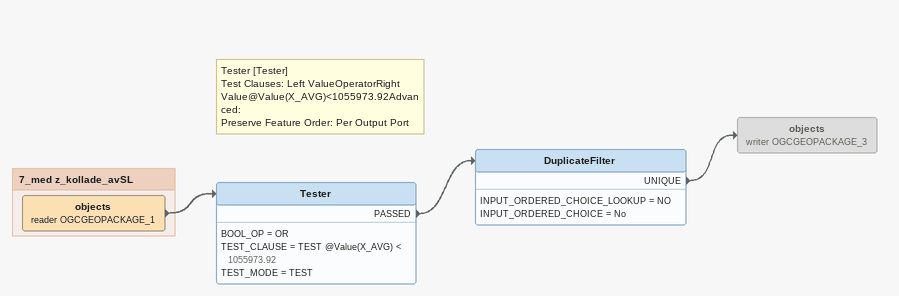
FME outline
Note: Tester [Tester] / Test Clauses: Left ValueOperatorRight Value@Value(X_AVG)<1055973.92Advanced: / Preserve Feature Order: Per Output Port
Tester
    BOOL_OP = OR
    TEST_CLAUSE = TEST @Value(X_AVG) < 1055973.92
    TEST_MODE = TEST
    PASSED -> DuplicateFilter
DuplicateFilter
    INPUT_ORDERED_CHOICE_LOOKUP = NO
    INPUT_ORDERED_CHOICE = No
    UNIQUE -> objects (writer OGCGEOPACKAGE_3)
objects (writer OGCGEOPACKAGE_3) [off]

Bookmark: 7_med z_kollade_avSL
objects (reader OGCGEOPACKAGE_1)
    -> Tester
